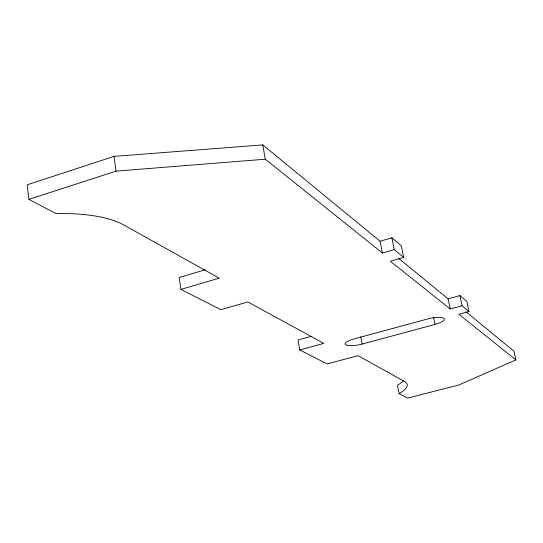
<?xml version="1.0" encoding="UTF-8"?>
<svg xmlns="http://www.w3.org/2000/svg" width="543" height="543" viewBox="0 0 543 543"><rect width="100%" height="100%" fill="white"/><g stroke="black" fill="none" stroke-linecap="round" stroke-linejoin="round"><path stroke-width="0.81" d="M465.88 311.73L513.929 351.199L515.85 359.873L458.713 385.028L407.549 398.1L399.071 393.655L397.428 385.218A60.008 13.914 -10.5 0 0 403.673 380.521M515.85 359.873L458.903 314.268L468.996 311.539L462.052 305.784L450.262 308.987L390.356 261.258L403.7 257.443L394.218 249.59L382.394 252.99L380.08 241.241L262.785 144.9L114.003 156.384L27.15 184.81L28.901 199.356L56.051 213.603A98.792 34.27 -6 0 1 123.485 224.795L219.196 278.172L180.948 289.371L179.149 277.493L205.111 269.823M28.901 199.356L116.08 171.126L265.289 159.208L382.394 252.99M380.08 241.241L391.87 237.82L401.372 245.898L403.7 257.443M311.614 336.266L297.998 339.999L299.736 349.936L327.157 363.919L358.095 355.645L404.481 381.519A60.124 13.582 -10.5 0 1 399.071 393.655M398.514 258.264L448.131 298.82L459.887 295.596L466.851 301.514L468.996 311.539M299.736 349.936L323.832 343.38L247.846 301.969L220.804 309.693L180.948 289.371M362.113 344.072L435.052 324.402A13.229 3.496 -11.5 0 0 443.814 318.313A13.229 3.496 -11.5 0 0 427.626 318.972L353.554 339.063A13.005 3.394 -10.6 0 0 345.81 344.819A13.005 3.394 -10.6 0 0 362.113 344.072L360.728 336.741M459.887 295.596L462.052 305.784M448.131 298.82L450.262 308.987M433.524 316.99L435.052 324.402M391.87 237.82L394.218 249.59M262.785 144.9L265.289 159.208M114.003 156.384L116.08 171.126"/></g></svg>
